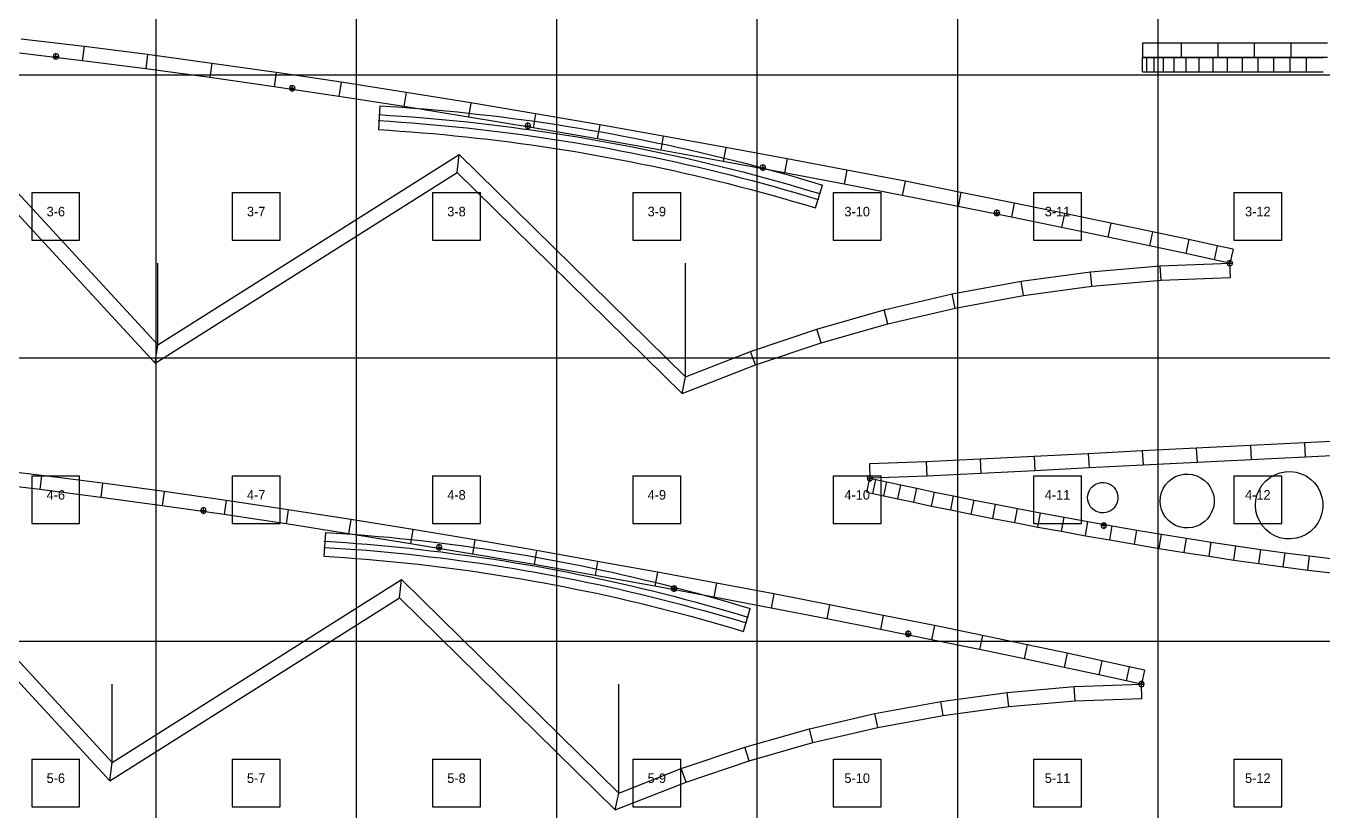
# Model space of a CAD drawing. Header units: metres. Extents: x -306 to 3276, y -2970 to 0.
# Drawn here: x 1124 to 2483, y -1366 to -543 of the extents above; entities that cross this region are included whole.
import ezdxf
from ezdxf.enums import TextEntityAlignment as Align

# ---------------------------------------------------------------- set-up
doc = ezdxf.new("R2010")
doc.units = ezdxf.units.M
for name, color, linetype in [('default', 7, 'Continuous'), ('mcircles', 7, 'Continuous'), ('TEXTLAYER', 7, 'Continuous')]:
    doc.layers.add(name, color=color, linetype=linetype)

msp = doc.modelspace()

# ---------------------------------------------------------------- linework, layer by layer
at = {"color": 9}
for p, q in [((1260, -297), (1260, -594)), ((1260, -297), (1260, -594)), ((1470, -297), (1470, -594)), ((1470, -297), (1470, -594)), ((1680, -297), (1680, -594)), ((1680, -297), (1680, -594)), ((1890, -297), (1890, -594)), ((1890, -297), (1890, -594)), ((2100, -297), (2100, -594)), ((2100, -297), (2100, -594)), ((2310, -297), (2310, -594)), ((2310, -297), (2310, -594)), ((1050, -594), (1260, -594)), ((1050, -594), (1260, -594)), ((1260, -594), (1470, -594)), ((1260, -594), (1260, -891)), ((1260, -594), (1470, -594)), ((1260, -594), (1260, -891)), ((1470, -594), (1680, -594)), ((1470, -594), (1470, -891)), ((1470, -594), (1680, -594)), ((1470, -594), (1470, -891)), ((1680, -594), (1890, -594)), ((1680, -594), (1680, -891)), ((1680, -594), (1890, -594)), ((1680, -594), (1680, -891)), ((1890, -594), (2100, -594)), ((1890, -594), (1890, -891)), ((1890, -594), (2100, -594)), ((1890, -594), (1890, -891)), ((2100, -594), (2310, -594)), ((2100, -594), (2100, -891)), ((2100, -594), (2310, -594)), ((2100, -594), (2100, -891)), ((2310, -594), (2520, -594)), ((2310, -594), (2310, -891)), ((2310, -594), (2520, -594)), ((2310, -594), (2310, -891)), ((1130, -717.5), (1180, -717.5)), ((1130, -717.5), (1130, -767.5)), ((1180, -767.5), (1180, -717.5)), ((1340, -717.5), (1390, -717.5)), ((1340, -717.5), (1340, -767.5)), ((1390, -767.5), (1390, -717.5)), ((1550, -717.5), (1600, -717.5)), ((1550, -717.5), (1550, -767.5)), ((1600, -767.5), (1600, -717.5)), ((1760, -717.5), (1810, -717.5)), ((1760, -717.5), (1760, -767.5)), ((1810, -767.5), (1810, -717.5)), ((1970, -717.5), (2020, -717.5)), ((1970, -717.5), (1970, -767.5)), ((2020, -767.5), (2020, -717.5)), ((2180, -717.5), (2230, -717.5)), ((2180, -717.5), (2180, -767.5)), ((2230, -767.5), (2230, -717.5)), ((2390, -717.5), (2440, -717.5)), ((2390, -717.5), (2390, -767.5)), ((2440, -767.5), (2440, -717.5)), ((1130, -767.5), (1180, -767.5)), ((1340, -767.5), (1390, -767.5)), ((1550, -767.5), (1600, -767.5)), ((1760, -767.5), (1810, -767.5)), ((1970, -767.5), (2020, -767.5)), ((2180, -767.5), (2230, -767.5)), ((2390, -767.5), (2440, -767.5)), ((1050, -891), (1260, -891)), ((1050, -891), (1260, -891)), ((1260, -891), (1470, -891)), ((1260, -891), (1260, -1188)), ((1260, -891), (1470, -891)), ((1260, -891), (1260, -1188)), ((1470, -891), (1680, -891)), ((1470, -891), (1470, -1188)), ((1470, -891), (1680, -891)), ((1470, -891), (1470, -1188)), ((1680, -891), (1890, -891)), ((1680, -891), (1680, -1188)), ((1680, -891), (1890, -891)), ((1680, -891), (1680, -1188)), ((1890, -891), (2100, -891)), ((1890, -891), (1890, -1188)), ((1890, -891), (2100, -891)), ((1890, -891), (1890, -1188)), ((2100, -891), (2310, -891)), ((2100, -891), (2100, -1188)), ((2100, -891), (2310, -891)), ((2100, -891), (2100, -1188)), ((2310, -891), (2520, -891)), ((2310, -891), (2310, -1188)), ((2310, -891), (2520, -891)), ((2310, -891), (2310, -1188)), ((1130, -1014.5), (1180, -1014.5)), ((1130, -1014.5), (1130, -1064.5)), ((1180, -1064.5), (1180, -1014.5)), ((1340, -1014.5), (1390, -1014.5)), ((1340, -1014.5), (1340, -1064.5)), ((1390, -1064.5), (1390, -1014.5)), ((1550, -1014.5), (1600, -1014.5)), ((1550, -1014.5), (1550, -1064.5)), ((1600, -1064.5), (1600, -1014.5)), ((1760, -1014.5), (1810, -1014.5)), ((1760, -1014.5), (1760, -1064.5)), ((1810, -1064.5), (1810, -1014.5)), ((1970, -1014.5), (2020, -1014.5)), ((1970, -1014.5), (1970, -1064.5)), ((2020, -1064.5), (2020, -1014.5)), ((2180, -1014.5), (2230, -1014.5)), ((2180, -1014.5), (2180, -1064.5)), ((2230, -1064.5), (2230, -1014.5)), ((2390, -1014.5), (2440, -1014.5)), ((2390, -1014.5), (2390, -1064.5)), ((2440, -1064.5), (2440, -1014.5)), ((1130, -1064.5), (1180, -1064.5)), ((1340, -1064.5), (1390, -1064.5)), ((1550, -1064.5), (1600, -1064.5)), ((1760, -1064.5), (1810, -1064.5)), ((1970, -1064.5), (2020, -1064.5)), ((2180, -1064.5), (2230, -1064.5)), ((2390, -1064.5), (2440, -1064.5)), ((1050, -1188), (1260, -1188)), ((1050, -1188), (1260, -1188)), ((1260, -1188), (1470, -1188)), ((1260, -1188), (1260, -1485)), ((1260, -1188), (1470, -1188)), ((1260, -1188), (1260, -1485)), ((1470, -1188), (1680, -1188)), ((1470, -1188), (1470, -1485)), ((1470, -1188), (1680, -1188)), ((1470, -1188), (1470, -1485)), ((1680, -1188), (1890, -1188)), ((1680, -1188), (1680, -1485)), ((1680, -1188), (1890, -1188)), ((1680, -1188), (1680, -1485)), ((1890, -1188), (2100, -1188)), ((1890, -1188), (1890, -1485)), ((1890, -1188), (2100, -1188)), ((1890, -1188), (1890, -1485)), ((2100, -1188), (2310, -1188)), ((2100, -1188), (2100, -1485)), ((2100, -1188), (2310, -1188)), ((2100, -1188), (2100, -1485)), ((2310, -1188), (2520, -1188)), ((2310, -1188), (2310, -1485)), ((2310, -1188), (2520, -1188)), ((2310, -1188), (2310, -1485)), ((1130, -1311.5), (1180, -1311.5)), ((1130, -1311.5), (1130, -1361.5)), ((1180, -1361.5), (1180, -1311.5)), ((1340, -1311.5), (1390, -1311.5)), ((1340, -1311.5), (1340, -1361.5)), ((1390, -1361.5), (1390, -1311.5)), ((1550, -1311.5), (1600, -1311.5)), ((1550, -1311.5), (1550, -1361.5)), ((1600, -1361.5), (1600, -1311.5)), ((1760, -1311.5), (1810, -1311.5)), ((1760, -1311.5), (1760, -1361.5)), ((1810, -1361.5), (1810, -1311.5)), ((1970, -1311.5), (2020, -1311.5)), ((1970, -1311.5), (1970, -1361.5)), ((2020, -1361.5), (2020, -1311.5)), ((2180, -1311.5), (2230, -1311.5)), ((2180, -1311.5), (2180, -1361.5)), ((2230, -1361.5), (2230, -1311.5)), ((2390, -1311.5), (2440, -1311.5)), ((2390, -1311.5), (2390, -1361.5)), ((2440, -1361.5), (2440, -1311.5)), ((1130, -1361.5), (1180, -1361.5)), ((1340, -1361.5), (1390, -1361.5)), ((1550, -1361.5), (1600, -1361.5)), ((1760, -1361.5), (1810, -1361.5)), ((1970, -1361.5), (2020, -1361.5)), ((2180, -1361.5), (2230, -1361.5)), ((2390, -1361.5), (2440, -1361.5))]:
    msp.add_line(p, q, dxfattribs=at)
at = {"layer": 'default', "color": 7, "linetype": 'Continuous'}
for p, q in [((1184.6, -564.5), (1118.8, -556.6)), ((1184.6, -564.5), (1182.8, -579.4)), ((1251.2, -573), (1184.6, -564.5)), ((2334.7, -561), (2294.2, -561)), ((2294.2, -561), (2294.2, -576)), ((2334.7, -561), (2334.7, -576)), ((2373, -561), (2334.7, -561)), ((2373, -561), (2373, -576)), ((2411.3, -561), (2373, -561)), ((2449.7, -561), (2411.3, -561)), ((2411.3, -561), (2411.3, -576)), ((2449.7, -561), (2449.7, -576)), ((2488, -561), (2449.7, -561)), ((1182.8, -579.4), (1117.1, -571.5)), ((1153, -572.7), (1152.1, -574.8)), ((1152.1, -574.8), (1153, -576.9)), ((1152.1, -574.8), (1158.1, -574.8)), ((1155.1, -571.8), (1153, -572.7)), ((1153, -576.9), (1155.1, -577.8)), ((1157.3, -572.7), (1155.1, -571.8)), ((1155.1, -577.8), (1155.1, -571.8)), ((1155.1, -577.8), (1157.3, -576.9)), ((1158.1, -574.8), (1157.3, -572.7)), ((1157.3, -576.9), (1158.1, -574.8)), ((1249.3, -587.9), (1182.8, -579.4)), ((1251.2, -573), (1249.3, -587.9)), ((1318.4, -582.1), (1251.2, -573)), ((1318.4, -582.1), (1316.4, -597)), ((1386.1, -591.8), (1318.4, -582.1)), ((2334.7, -576), (2294.2, -576)), ((2294.2, -591), (2294.2, -576)), ((2294.2, -576), (2298.5, -576)), ((2298.5, -591), (2298.5, -576)), ((2298.5, -576), (2306.2, -576)), ((2306.2, -591), (2306.2, -576)), ((2306.2, -576), (2316, -576)), ((2316, -576), (2327.4, -576)), ((2316, -591), (2316, -576)), ((2324.1, -576), (2324.1, -576)), ((2327.4, -591), (2327.4, -576)), ((2327.4, -576), (2340, -576)), ((2373, -576), (2334.7, -576)), ((2340, -591), (2340, -576)), ((2340, -576), (2353.6, -576)), ((2353.6, -591), (2353.6, -576)), ((2353.6, -576), (2368.1, -576)), ((2368.1, -591), (2368.1, -576)), ((2368.1, -576), (2383.3, -576)), ((2411.3, -576), (2373, -576)), ((2383.3, -591), (2383.3, -576)), ((2383.3, -576), (2399, -576)), ((2399, -591), (2399, -576)), ((2399, -576), (2415.3, -576)), ((2449.7, -576), (2411.3, -576)), ((2415.3, -576), (2431.9, -576)), ((2415.3, -591), (2415.3, -576)), ((2431.9, -591), (2431.9, -576)), ((2431.9, -576), (2448.9, -576)), ((2448.9, -591), (2448.9, -576)), ((2448.9, -576), (2466.1, -576)), ((2488, -576), (2449.7, -576)), ((2466.1, -591), (2466.1, -576)), ((2466.1, -576), (2483.6, -576)), ((1316.4, -597), (1249.3, -587.9)), ((1383.9, -606.7), (1316.4, -597)), ((1386.1, -591.8), (1383.9, -606.7)), ((1454.1, -602), (1386.1, -591.8)), ((2294.2, -591), (2298.5, -591)), ((2298.5, -591), (2306.2, -591)), ((2306.2, -591), (2316, -591)), ((2316, -591), (2327.4, -591)), ((2327.4, -591), (2340, -591)), ((2340, -591), (2353.6, -591)), ((2353.6, -591), (2368.1, -591)), ((2368.1, -591), (2383.3, -591)), ((2383.3, -591), (2399, -591)), ((2399, -591), (2415.3, -591)), ((2415.3, -591), (2431.9, -591)), ((2431.9, -591), (2448.9, -591)), ((2448.9, -591), (2466.1, -591)), ((2466.1, -591), (2483.6, -591)), ((1006.2, -600.2), (1261.9, -877.2)), ((1451.8, -616.9), (1383.9, -606.7)), ((1400.8, -606.2), (1399.9, -608.3)), ((1399.9, -608.3), (1400.8, -610.4)), ((1399.9, -608.3), (1405.9, -608.3)), ((1402.9, -605.3), (1400.8, -606.2)), ((1400.8, -610.4), (1402.9, -611.3)), ((1405, -606.2), (1402.9, -605.3)), ((1402.9, -611.3), (1402.9, -605.3)), ((1402.9, -611.3), (1405, -610.4)), ((1405.9, -608.3), (1405, -606.2)), ((1405, -610.4), (1405.9, -608.3)), ((1454.1, -602), (1451.8, -616.9)), ((1522.2, -612.6), (1454.1, -602)), ((1006.3, -622.4), (1259.3, -896.6)), ((1519.8, -627.4), (1451.8, -616.9)), ((1522.2, -612.6), (1519.8, -627.4)), ((1590.2, -623.6), (1522.2, -612.6)), ((1590.2, -623.6), (1587.7, -638.4)), ((1657.9, -634.9), (1590.2, -623.6)), ((1494.7, -626.6), (1493.1, -651.6)), ((1494.1, -635.9), (1505.6, -636.7)), ((1494.7, -626.6), (1506.3, -627.3)), ((1505.6, -636.7), (1517.2, -637.4)), ((1506.3, -627.3), (1517.9, -628.1)), ((1517.2, -637.4), (1528.7, -638.3)), ((1517.9, -628.1), (1529.5, -629)), ((1587.7, -638.4), (1519.8, -627.4)), ((1528.7, -638.3), (1540.3, -639.2)), ((1529.5, -629), (1541.1, -629.9)), ((1541.1, -629.9), (1552.7, -630.9)), ((1552.7, -630.9), (1564.3, -632)), ((1564.3, -632), (1575.9, -633.1)), ((1575.9, -633.1), (1587.5, -634.3)), ((1587.5, -634.3), (1599.1, -635.6)), ((1655.4, -649.7), (1587.7, -638.4)), ((1599.1, -635.6), (1610.7, -636.9)), ((1610.7, -636.9), (1622.3, -638.3)), ((1622.3, -638.3), (1633.9, -639.8)), ((1657.9, -634.9), (1655.4, -649.7)), ((1725.2, -646.5), (1657.9, -634.9)), ((1493.1, -651.6), (1504.6, -652.3)), ((1493.7, -642.2), (1505.2, -642.9)), ((1504.6, -652.3), (1516, -653.1)), ((1505.2, -642.9), (1516.7, -643.7)), ((1516.7, -643.7), (1528.2, -644.6)), ((1528.2, -644.6), (1539.7, -645.5)), ((1539.7, -645.5), (1551.3, -646.5)), ((1540.3, -639.2), (1551.8, -640.2)), ((1551.3, -646.5), (1562.8, -647.5)), ((1551.8, -640.2), (1563.4, -641.3)), ((1562.8, -647.5), (1574.3, -648.7)), ((1563.4, -641.3), (1574.9, -642.4)), ((1574.3, -648.7), (1585.8, -649.8)), ((1574.9, -642.4), (1586.5, -643.6)), ((1585.8, -649.8), (1597.3, -651.1)), ((1586.5, -643.6), (1598, -644.8)), ((1597.3, -651.1), (1608.8, -652.4)), ((1598, -644.8), (1609.6, -646.2)), ((1608.8, -652.4), (1620.3, -653.8)), ((1609.6, -646.2), (1621.1, -647.6)), ((1621.1, -647.6), (1632.6, -649)), ((1632.6, -649), (1644.2, -650.6)), ((1633.9, -639.8), (1645.5, -641.3)), ((1644.2, -650.6), (1655.7, -652.2)), ((1645.5, -641.3), (1657.1, -642.9)), ((1647.7, -645.5), (1646.8, -647.6)), ((1646.8, -647.6), (1647.7, -649.7)), ((1646.8, -647.6), (1652.8, -647.6)), ((1649.8, -644.6), (1647.7, -645.5)), ((1647.7, -649.7), (1649.8, -650.6)), ((1651.9, -645.5), (1649.8, -644.6)), ((1649.8, -650.6), (1649.8, -644.6)), ((1649.8, -650.6), (1651.9, -649.7)), ((1652.8, -647.6), (1651.9, -645.5)), ((1651.9, -649.7), (1652.8, -647.6)), ((1722.6, -661.3), (1655.4, -649.7)), ((1655.7, -652.2), (1667.3, -653.8)), ((1657.1, -642.9), (1668.7, -644.6)), ((1668.7, -644.6), (1680.3, -646.3)), ((1680.3, -646.3), (1691.9, -648.2)), ((1691.9, -648.2), (1703.5, -650.1)), ((1703.5, -650.1), (1715.1, -652)), ((1715.1, -652), (1726.7, -654)), ((1725.2, -646.5), (1722.6, -661.3)), ((1791.7, -658.3), (1725.2, -646.5)), ((1516, -653.1), (1527.5, -653.9)), ((1527.5, -653.9), (1538.9, -654.8)), ((1538.9, -654.8), (1550.4, -655.8)), ((1550.4, -655.8), (1561.9, -656.8)), ((1561.9, -656.8), (1573.3, -658)), ((1573.3, -658), (1584.8, -659.1)), ((1584.8, -659.1), (1596.2, -660.4)), ((1596.2, -660.4), (1607.7, -661.7)), ((1607.7, -661.7), (1619.1, -663.1)), ((1619.1, -663.1), (1630.6, -664.5)), ((1620.3, -653.8), (1631.8, -655.3)), ((1630.6, -664.5), (1642, -666.1)), ((1631.8, -655.3), (1643.3, -656.8)), ((1642, -666.1), (1653.5, -667.7)), ((1643.3, -656.8), (1654.8, -658.4)), ((1654.8, -658.4), (1666.3, -660.1)), ((1666.3, -660.1), (1677.8, -661.8)), ((1667.3, -653.8), (1678.8, -655.6)), ((1677.8, -661.8), (1689.4, -663.6)), ((1678.8, -655.6), (1690.4, -657.4)), ((1689.4, -663.6), (1700.9, -665.5)), ((1690.4, -657.4), (1701.9, -659.3)), ((1700.9, -665.5), (1712.4, -667.4)), ((1701.9, -659.3), (1713.5, -661.2)), ((1713.5, -661.2), (1725, -663.2)), ((1789.1, -673), (1722.6, -661.3)), ((1725, -663.2), (1736.5, -665.3)), ((1726.7, -654), (1738.3, -656.1)), ((1736.5, -665.3), (1748.1, -667.5)), ((1738.3, -656.1), (1749.9, -658.3)), ((1749.9, -658.3), (1761.5, -660.6)), ((1761.5, -660.6), (1773.1, -662.9)), ((1773.1, -662.9), (1784.7, -665.3)), ((1784.7, -665.3), (1796.3, -667.7)), ((1791.7, -658.3), (1789.1, -673)), ((1857.3, -670.2), (1791.7, -658.3)), ((1261.9, -877.2), (1577.7, -677.6)), ((1575.7, -696.6), (1577.7, -677.6)), ((1577.7, -677.6), (1815, -910.9)), ((1653.5, -667.7), (1664.9, -669.3)), ((1664.9, -669.3), (1676.4, -671)), ((1676.4, -671), (1687.9, -672.8)), ((1687.9, -672.8), (1699.3, -674.7)), ((1699.3, -674.7), (1710.8, -676.6)), ((1710.8, -676.6), (1722.2, -678.6)), ((1712.4, -667.4), (1723.9, -669.4)), ((1722.2, -678.6), (1733.7, -680.7)), ((1723.9, -669.4), (1735.4, -671.5)), ((1735.4, -671.5), (1746.9, -673.7)), ((1746.9, -673.7), (1758.4, -675.9)), ((1748.1, -667.5), (1759.6, -669.7)), ((1758.4, -675.9), (1769.9, -678.2)), ((1759.6, -669.7), (1771.2, -672)), ((1769.9, -678.2), (1781.4, -680.6)), ((1771.2, -672), (1782.7, -674.4)), ((1782.7, -674.4), (1794.3, -676.8)), ((1854.6, -684.9), (1789.1, -673)), ((1794.3, -676.8), (1805.8, -679.4)), ((1796.3, -667.7), (1807.9, -670.2)), ((1805.8, -679.4), (1817.4, -681.9)), ((1807.9, -670.2), (1819.5, -672.8)), ((1819.5, -672.8), (1831.1, -675.5)), ((1831.1, -675.5), (1842.7, -678.3)), ((1842.7, -678.3), (1854.3, -681.1)), ((1857.3, -670.2), (1854.6, -684.9)), ((1921.6, -682.1), (1857.3, -670.2)), ((1733.7, -680.7), (1745.1, -682.9)), ((1745.1, -682.9), (1756.6, -685.1)), ((1756.6, -685.1), (1768, -687.4)), ((1768, -687.4), (1779.5, -689.7)), ((1779.5, -689.7), (1790.9, -692.1)), ((1781.4, -680.6), (1792.9, -683)), ((1790.9, -692.1), (1802.4, -694.6)), ((1792.9, -683), (1804.4, -685.5)), ((1804.4, -685.5), (1815.9, -688.1)), ((1815.9, -688.1), (1827.5, -690.7)), ((1817.4, -681.9), (1828.9, -684.6)), ((1827.5, -690.7), (1839, -693.5)), ((1828.9, -684.6), (1840.5, -687.3)), ((1840.5, -687.3), (1852, -690.1)), ((1852, -690.1), (1863.5, -693)), ((1854.3, -681.1), (1865.9, -684)), ((1918.8, -696.9), (1854.6, -684.9)), ((1863.5, -693), (1875.1, -696)), ((1865.9, -684), (1877.5, -686.9)), ((1877.5, -686.9), (1889.1, -690)), ((1889.1, -690), (1900.7, -693.1)), ((1893.9, -689.3), (1893, -691.4)), ((1893, -691.4), (1893.9, -693.5)), ((1893, -691.4), (1899, -691.4)), ((1896, -688.4), (1893.9, -689.3)), ((1898.1, -689.3), (1896, -688.4)), ((1896, -694.4), (1896, -688.4)), ((1899, -691.4), (1898.1, -689.3)), ((1898.1, -693.5), (1899, -691.4)), ((1900.7, -693.1), (1912.3, -696.3)), ((1921.6, -682.1), (1918.8, -696.9)), ((1984.3, -694), (1921.6, -682.1)), ((1259.3, -896.6), (1575.7, -696.6)), ((1575.7, -696.6), (1811.4, -928.4)), ((1802.4, -694.6), (1813.8, -697.2)), ((1813.8, -697.2), (1825.3, -699.8)), ((1825.3, -699.8), (1836.8, -702.5)), ((1836.8, -702.5), (1848.2, -705.3)), ((1839, -693.5), (1850.5, -696.3)), ((1848.2, -705.3), (1859.7, -708.2)), ((1850.5, -696.3), (1862, -699.1)), ((1862, -699.1), (1873.5, -702.1)), ((1873.5, -702.1), (1885, -705.1)), ((1875.1, -696), (1886.6, -699)), ((1885, -705.1), (1896.5, -708.2)), ((1886.6, -699), (1898.2, -702.1)), ((1893.9, -693.5), (1896, -694.4)), ((1896, -694.4), (1898.1, -693.5)), ((1898.2, -702.1), (1909.7, -705.3)), ((1909.7, -705.3), (1921.3, -708.5)), ((1912.3, -696.3), (1923.9, -699.5)), ((1981.5, -708.7), (1918.8, -696.9)), ((1923.9, -699.5), (1935.5, -702.9)), ((1935.5, -702.9), (1947.1, -706.3)), ((1947.1, -706.3), (1958.6, -709.8)), ((1984.3, -694), (1981.5, -708.7)), ((2045.2, -705.8), (1984.3, -694)), ((2045.2, -705.8), (2042.3, -720.5)), ((2103.8, -717.4), (2045.2, -705.8)), ((1859.7, -708.2), (1871.1, -711.1)), ((1871.1, -711.1), (1882.6, -714.1)), ((1882.6, -714.1), (1894, -717.2)), ((1894, -717.2), (1905.5, -720.3)), ((1896.5, -708.2), (1908, -711.3)), ((1905.5, -720.3), (1916.9, -723.6)), ((1908, -711.3), (1919.5, -714.6)), ((1919.5, -714.6), (1931, -717.9)), ((1921.3, -708.5), (1932.8, -711.9)), ((1931, -717.9), (1942.5, -721.3)), ((1932.8, -711.9), (1944.4, -715.3)), ((1944.4, -715.3), (1955.9, -718.7)), ((1951.4, -733.7), (1958.6, -709.8)), ((2042.3, -720.5), (1981.5, -708.7)), ((2100.8, -732.1), (2042.3, -720.5)), ((2103.8, -717.4), (2100.8, -732.1)), ((2159.6, -728.6), (2103.8, -717.4)), ((1916.9, -723.6), (1928.4, -726.9)), ((1928.4, -726.9), (1939.8, -730.2)), ((1939.8, -730.2), (1951.4, -733.7)), ((1942.5, -721.3), (1954.1, -724.8)), ((2156.7, -743.3), (2100.8, -732.1)), ((2159.6, -728.6), (2156.7, -743.3)), ((2212.2, -739.4), (2159.6, -728.6)), ((2139.3, -736.9), (2138.4, -739)), ((2138.4, -739), (2139.3, -741.1)), ((2138.4, -739), (2144.4, -739)), ((2141.4, -736), (2139.3, -736.9)), ((2139.3, -741.1), (2141.4, -742)), ((2141.4, -742), (2141.4, -736)), ((2143.5, -736.9), (2141.4, -736)), ((2141.4, -742), (2143.5, -741.1)), ((2144.4, -739), (2143.5, -736.9)), ((2143.5, -741.1), (2144.4, -739)), ((2209.2, -754.1), (2156.7, -743.3)), ((2212.2, -739.4), (2209.2, -754.1)), ((2260.9, -749.5), (2212.2, -739.4)), ((2257.8, -764.2), (2209.2, -754.1)), ((2260.9, -749.5), (2257.8, -764.2)), ((2304.7, -758.8), (2260.9, -749.5)), ((2304.7, -758.8), (2301.6, -773.4)), ((2342.6, -766.9), (2304.7, -758.8)), ((2301.6, -773.4), (2257.8, -764.2)), ((2339.4, -781.6), (2301.6, -773.4)), ((2342.6, -766.9), (2339.4, -781.6)), ((2372.4, -773.4), (2342.6, -766.9)), ((2372.4, -773.4), (2369.2, -788.1)), ((2389, -777), (2372.4, -773.4)), ((2369.2, -788.1), (2339.4, -781.6)), ((2385.8, -791.7), (2369.2, -788.1)), ((2389, -777), (2385.8, -791.7)), ((1261.9, -877.2), (1261.9, -791.7)), ((1815.1, -910.8), (1815.1, -791.7)), ((2166.8, -810.6), (2239.5, -800.8)), ((2239.5, -800.8), (2312.5, -794.5)), ((2241.1, -815.7), (2239.5, -800.8)), ((2312.5, -794.5), (2385.8, -791.7)), ((2313.5, -809.5), (2312.5, -794.5)), ((2383.7, -789.6), (2382.8, -791.7)), ((2382.8, -791.7), (2383.7, -793.8)), ((2382.8, -791.7), (2388.8, -791.7)), ((2385.8, -788.7), (2383.7, -789.6)), ((2383.7, -793.8), (2385.8, -794.7)), ((2387.9, -789.6), (2385.8, -788.7)), ((2385.8, -794.7), (2385.8, -788.7)), ((2386.4, -806.7), (2385.8, -791.7)), ((2385.8, -794.7), (2387.9, -793.8)), ((2388.8, -791.7), (2387.9, -789.6)), ((2387.9, -793.8), (2388.8, -791.7)), ((2094.7, -823.9), (2166.8, -810.6)), ((2169.2, -825.4), (2166.8, -810.6)), ((2169.2, -825.4), (2241.1, -815.7)), ((2241.1, -815.7), (2313.5, -809.5)), ((2313.5, -809.5), (2386.4, -806.7)), ((2023.3, -840.6), (2094.7, -823.9)), ((2097.7, -838.6), (2094.7, -823.9)), ((2097.7, -838.6), (2169.2, -825.4)), ((1952.8, -860.7), (2023.3, -840.6)), ((2027, -855.1), (2023.3, -840.6)), ((2027, -855.1), (2097.7, -838.6)), ((1957.2, -875), (2027, -855.1)), ((1883.3, -884.1), (1952.8, -860.7)), ((1957.2, -875), (1952.8, -860.7)), ((1259.3, -896.6), (1261.9, -877.2)), ((1888.4, -898.2), (1957.2, -875)), ((1815, -910.9), (1883.3, -884.1)), ((1888.4, -898.2), (1883.3, -884.1)), ((1811.4, -928.4), (1888.4, -898.2)), ((1811.4, -928.4), (1815, -910.9)), ((2520.4, -977), (2463.8, -979.9)), ((2237.3, -991.4), (2180.7, -994.2)), ((2293.9, -988.5), (2237.3, -991.4)), ((2237.3, -991.4), (2238.1, -1006.3)), ((2350.5, -985.6), (2293.9, -988.5)), ((2293.9, -988.5), (2294.7, -1003.5)), ((2407.2, -982.8), (2350.5, -985.6)), ((2350.5, -985.6), (2351.3, -1000.6)), ((2463.8, -979.9), (2407.2, -982.8)), ((2407.2, -982.8), (2407.9, -997.8)), ((2463.8, -979.9), (2464.6, -994.9)), ((2521.2, -992), (2464.6, -994.9)), ((2067.5, -999.9), (2007.8, -1002.1)), ((2007.8, -1002.1), (2008.4, -1017.1)), ((2124, -997.1), (2067.5, -999.9)), ((2067.5, -999.9), (2068.2, -1014.9)), ((2180.7, -994.2), (2124, -997.1)), ((2124, -997.1), (2124.8, -1012.1)), ((2180.7, -994.2), (2181.4, -1009.2)), ((2294.7, -1003.5), (2238.1, -1006.3)), ((2351.3, -1000.6), (2294.7, -1003.5)), ((2407.9, -997.8), (2351.3, -1000.6)), ((2464.6, -994.9), (2407.9, -997.8)), ((1140.1, -1014.1), (1077, -1006.5)), ((1140.1, -1014.1), (1138.3, -1029)), ((1204, -1022.3), (1140.1, -1014.1)), ((2005.2, -1031.7), (2008.4, -1017.1)), ((2006.3, -1015), (2005.4, -1017.1)), ((2005.4, -1017.1), (2006.3, -1019.2)), ((2011.4, -1017.1), (2005.4, -1017.1)), ((2008.4, -1014.1), (2006.3, -1015)), ((2006.3, -1019.2), (2008.4, -1020.1)), ((2010.5, -1015), (2008.4, -1014.1)), ((2008.4, -1014.1), (2008.4, -1020.1)), ((2068.2, -1014.9), (2008.4, -1017.1)), ((2008.4, -1017.1), (2014.7, -1018.5)), ((2008.4, -1020.1), (2010.5, -1019.2)), ((2011.4, -1017.1), (2010.5, -1015)), ((2010.5, -1019.2), (2011.4, -1017.1)), ((2011.5, -1033.1), (2014.7, -1018.5)), ((2014.7, -1018.5), (2026.2, -1021)), ((2124.8, -1012.1), (2068.2, -1014.9)), ((2181.4, -1009.2), (2124.8, -1012.1)), ((2238.1, -1006.3), (2181.4, -1009.2)), ((2321.3, -1020.5), (2324.8, -1017.7)), ((2324.8, -1017.7), (2328.8, -1015.4)), ((2328.8, -1015.4), (2333, -1013.8)), ((2333, -1013.8), (2337.5, -1012.9)), ((2337.5, -1012.9), (2342, -1012.7)), ((2342, -1012.7), (2346.6, -1013.2)), ((2346.6, -1013.2), (2350.9, -1014.5)), ((2350.9, -1014.5), (2355, -1016.5)), ((2355, -1016.5), (2358.8, -1019)), ((2358.8, -1019), (2362.1, -1022.2)), ((2423.4, -1019.9), (2427.8, -1016.3)), ((2427.8, -1016.3), (2432.7, -1013.4)), ((2432.7, -1013.4), (2438.1, -1011.4)), ((2438.1, -1011.4), (2443.6, -1010.3)), ((2443.6, -1010.3), (2449.3, -1010)), ((2449.3, -1010), (2455, -1010.7)), ((2455, -1010.7), (2460.4, -1012.3)), ((2460.4, -1012.3), (2465.6, -1014.7)), ((2465.6, -1014.7), (2470.3, -1018)), ((2470.3, -1018), (2474.4, -1021.9)), ((1138.3, -1029), (1075.2, -1021.4)), ((1202.1, -1037.2), (1138.3, -1029)), ((1204, -1022.3), (1202.1, -1037.2)), ((1268.5, -1031.1), (1204, -1022.3)), ((1268.5, -1031.1), (1266.5, -1045.9)), ((1333.5, -1040.4), (1268.5, -1031.1)), ((2005.2, -1031.7), (2011.5, -1033.1)), ((2011.5, -1033.1), (2023, -1035.6)), ((2023, -1035.6), (2026.2, -1021)), ((2026.2, -1021), (2040.6, -1024.1)), ((2037.5, -1038.7), (2040.6, -1024.1)), ((2040.6, -1024.1), (2057.4, -1027.6)), ((2054.3, -1042.3), (2057.4, -1027.6)), ((2057.4, -1027.6), (2076, -1031.5)), ((2073, -1046.2), (2076, -1031.5)), ((2076, -1031.5), (2096.1, -1035.6)), ((2236.7, -1034.9), (2237.4, -1032.4)), ((2237.4, -1032.4), (2238.4, -1030)), ((2238.4, -1030), (2239.7, -1027.9)), ((2239.7, -1027.9), (2241.4, -1025.9)), ((2241.4, -1025.9), (2243.4, -1024.3)), ((2243.4, -1024.3), (2245.6, -1023)), ((2245.6, -1023), (2248, -1022.1)), ((2248, -1022.1), (2250.5, -1021.6)), ((2250.5, -1021.6), (2253.1, -1021.5)), ((2253.1, -1021.5), (2255.6, -1021.8)), ((2255.6, -1021.8), (2258.1, -1022.5)), ((2258.1, -1022.5), (2260.4, -1023.6)), ((2260.4, -1023.6), (2262.5, -1025.1)), ((2262.5, -1025.1), (2264.4, -1026.9)), ((2264.4, -1026.9), (2265.9, -1028.9)), ((2265.9, -1028.9), (2267.1, -1031.2)), ((2267.1, -1031.2), (2267.9, -1033.6)), ((2313, -1036.4), (2314.1, -1032)), ((2314.1, -1032), (2315.8, -1027.8)), ((2315.8, -1027.8), (2318.3, -1024)), ((2318.3, -1024), (2321.3, -1020.5)), ((2362.1, -1022.2), (2364.8, -1025.8)), ((2364.8, -1025.8), (2366.9, -1029.9)), ((2366.9, -1029.9), (2368.4, -1034.2)), ((2414.3, -1034.2), (2416.6, -1028.9)), ((2416.6, -1028.9), (2419.6, -1024.1)), ((2419.6, -1024.1), (2423.4, -1019.9)), ((2474.4, -1021.9), (2477.8, -1026.5)), ((2477.8, -1026.5), (2480.4, -1031.5)), ((2480.4, -1031.5), (2482.2, -1036.9)), ((1266.5, -1045.9), (1202.1, -1037.2)), ((1331.3, -1055.2), (1266.5, -1045.9)), ((1333.5, -1040.4), (1331.3, -1055.2)), ((1398.7, -1050.2), (1333.5, -1040.4)), ((2023, -1035.6), (2037.5, -1038.7)), ((2037.5, -1038.7), (2054.3, -1042.3)), ((2054.3, -1042.3), (2073, -1046.2)), ((2073, -1046.2), (2093.2, -1050.3)), ((2093.2, -1050.3), (2096.1, -1035.6)), ((2096.1, -1035.6), (2117.5, -1039.9)), ((2114.6, -1054.6), (2117.5, -1039.9)), ((2117.5, -1039.9), (2139.9, -1044.4)), ((2137.1, -1059.1), (2139.9, -1044.4)), ((2139.9, -1044.4), (2163.2, -1048.9)), ((2236.5, -1037.4), (2236.7, -1034.9)), ((2236.7, -1040), (2236.5, -1037.4)), ((2237.4, -1042.5), (2236.7, -1040)), ((2238.4, -1044.8), (2237.4, -1042.5)), ((2239.7, -1047), (2238.4, -1044.8)), ((2265.9, -1045.9), (2264.4, -1048)), ((2267.1, -1043.7), (2265.9, -1045.9)), ((2267.9, -1041.2), (2267.1, -1043.7)), ((2267.9, -1033.6), (2268.3, -1036.1)), ((2268.3, -1038.7), (2267.9, -1041.2)), ((2268.3, -1036.1), (2268.3, -1038.7)), ((2312.6, -1041), (2313, -1036.4)), ((2313, -1045.5), (2312.6, -1041)), ((2314.1, -1049.9), (2313, -1045.5)), ((2368.4, -1034.2), (2369.1, -1038.7)), ((2369.1, -1043.2), (2368.4, -1047.7)), ((2369.1, -1038.7), (2369.1, -1043.2)), ((2412.5, -1045.4), (2413, -1039.7)), ((2413, -1051.1), (2412.5, -1045.4)), ((2413, -1039.7), (2414.3, -1034.2)), ((2482.2, -1036.9), (2483.2, -1042.5)), ((2483.2, -1042.5), (2483.2, -1048.2)), ((968.8, -1049), (1214.2, -1314.9)), ((1307.6, -1048.8), (1306.7, -1050.9)), ((1306.7, -1050.9), (1307.6, -1053)), ((1306.7, -1050.9), (1312.7, -1050.9)), ((1309.7, -1047.9), (1307.6, -1048.8)), ((1307.6, -1053), (1309.7, -1053.9)), ((1311.8, -1048.8), (1309.7, -1047.9)), ((1309.7, -1053.9), (1309.7, -1047.9)), ((1309.7, -1053.9), (1311.8, -1053)), ((1312.7, -1050.9), (1311.8, -1048.8)), ((1311.8, -1053), (1312.7, -1050.9)), ((1396.5, -1065), (1331.3, -1055.2)), ((1398.7, -1050.2), (1396.5, -1065)), ((1464.1, -1060.3), (1398.7, -1050.2)), ((1464.1, -1060.3), (1461.7, -1075.2)), ((1529.4, -1070.9), (1464.1, -1060.3)), ((2093.2, -1050.3), (2114.6, -1054.6)), ((2114.6, -1054.6), (2137.1, -1059.1)), ((2137.1, -1059.1), (2160.4, -1063.6)), ((2160.4, -1063.6), (2163.2, -1048.9)), ((2163.2, -1048.9), (2187.2, -1053.4)), ((2184.5, -1068.2), (2187.2, -1053.4)), ((2187.2, -1053.4), (2211.9, -1058)), ((2209.1, -1072.7), (2211.9, -1058)), ((2211.9, -1058), (2236.9, -1062.5)), ((2241.4, -1048.9), (2239.7, -1047)), ((2243.4, -1050.5), (2241.4, -1048.9)), ((2245.6, -1051.8), (2243.4, -1050.5)), ((2248, -1052.7), (2245.6, -1051.8)), ((2250.5, -1053.2), (2248, -1052.7)), ((2253.1, -1053.3), (2250.5, -1053.2)), ((2255.6, -1053), (2253.1, -1053.3)), ((2258.1, -1052.3), (2255.6, -1053)), ((2260.4, -1051.2), (2258.1, -1052.3)), ((2262.5, -1049.8), (2260.4, -1051.2)), ((2264.4, -1048), (2262.5, -1049.8)), ((2315.8, -1054.1), (2314.1, -1049.9)), ((2318.3, -1058), (2315.8, -1054.1)), ((2321.3, -1061.4), (2318.3, -1058)), ((2362.1, -1059.7), (2358.8, -1062.9)), ((2364.8, -1056.1), (2362.1, -1059.7)), ((2366.9, -1052.1), (2364.8, -1056.1)), ((2368.4, -1047.7), (2366.9, -1052.1)), ((2414.3, -1056.6), (2413, -1051.1)), ((2416.6, -1061.8), (2414.3, -1056.6)), ((2480.4, -1059.2), (2477.8, -1064.3)), ((2482.2, -1053.8), (2480.4, -1059.2)), ((2483.2, -1048.2), (2482.2, -1053.8)), ((968.9, -1071.2), (1211.6, -1334.2)), ((1461.7, -1075.2), (1396.5, -1065)), ((1437.7, -1073.9), (1436.1, -1098.8)), ((1437.7, -1073.9), (1448.8, -1074.5)), ((1529.4, -1070.9), (1526.9, -1085.7)), ((1594.4, -1081.8), (1529.4, -1070.9)), ((2160.4, -1063.6), (2184.5, -1068.2)), ((2184.5, -1068.2), (2209.1, -1072.7)), ((2209.1, -1072.7), (2234.3, -1077.3)), ((2234.3, -1077.3), (2236.9, -1062.5)), ((2236.9, -1062.5), (2262.4, -1067)), ((2251.3, -1064.5), (2250.4, -1066.7)), ((2250.4, -1066.7), (2251.3, -1068.8)), ((2256.4, -1066.7), (2250.4, -1066.7)), ((2253.4, -1063.7), (2251.3, -1064.5)), ((2251.3, -1068.8), (2253.4, -1069.7)), ((2255.5, -1064.5), (2253.4, -1063.7)), ((2253.4, -1063.7), (2253.4, -1069.7)), ((2253.4, -1069.7), (2255.5, -1068.8)), ((2256.4, -1066.7), (2255.5, -1064.5)), ((2255.5, -1068.8), (2256.4, -1066.7)), ((2259.8, -1081.8), (2262.4, -1067)), ((2262.4, -1067), (2288.1, -1071.5)), ((2285.6, -1086.2), (2288.1, -1071.5)), ((2288.1, -1071.5), (2314.1, -1075.8)), ((2324.8, -1064.2), (2321.3, -1061.4)), ((2328.8, -1066.5), (2324.8, -1064.2)), ((2333, -1068.1), (2328.8, -1066.5)), ((2337.5, -1069.1), (2333, -1068.1)), ((2342, -1069.2), (2337.5, -1069.1)), ((2346.6, -1068.7), (2342, -1069.2)), ((2350.9, -1067.4), (2346.6, -1068.7)), ((2355, -1065.5), (2350.9, -1067.4)), ((2358.8, -1062.9), (2355, -1065.5)), ((2419.6, -1066.6), (2416.6, -1061.8)), ((2423.4, -1070.9), (2419.6, -1066.6)), ((2427.8, -1074.5), (2423.4, -1070.9)), ((2470.3, -1072.8), (2465.6, -1076)), ((2474.4, -1068.8), (2470.3, -1072.8)), ((2477.8, -1064.3), (2474.4, -1068.8)), ((1437.1, -1083.2), (1448.2, -1083.9)), ((1448.2, -1083.9), (1459.2, -1084.6)), ((1448.8, -1074.5), (1459.9, -1075.3)), ((1459.2, -1084.6), (1470.3, -1085.4)), ((1459.9, -1075.3), (1471.1, -1076.1)), ((1526.9, -1085.7), (1461.7, -1075.2)), ((1470.3, -1085.4), (1481.4, -1086.3)), ((1471.1, -1076.1), (1482.2, -1077)), ((1481.4, -1086.3), (1492.5, -1087.3)), ((1482.2, -1077), (1493.3, -1078)), ((1492.5, -1087.3), (1503.6, -1088.3)), ((1493.3, -1078), (1504.5, -1079)), ((1504.5, -1079), (1515.6, -1080.1)), ((1515.6, -1080.1), (1526.7, -1081.2)), ((1526.7, -1081.2), (1537.9, -1082.4)), ((1591.9, -1096.5), (1526.9, -1085.7)), ((1537.9, -1082.4), (1549, -1083.7)), ((1549, -1083.7), (1560.1, -1085.1)), ((1554.6, -1087.3), (1553.8, -1089.5)), ((1556.8, -1086.5), (1554.6, -1087.3)), ((1558.9, -1087.3), (1556.8, -1086.5)), ((1556.8, -1092.5), (1556.8, -1086.5)), ((1559.8, -1089.5), (1558.9, -1087.3)), ((1560.1, -1085.1), (1571.3, -1086.5)), ((1571.3, -1086.5), (1582.4, -1088)), ((1594.4, -1081.8), (1591.9, -1096.5)), ((1658.9, -1092.9), (1594.4, -1081.8)), ((2234.3, -1077.3), (2259.8, -1081.8)), ((2259.8, -1081.8), (2285.6, -1086.2)), ((2285.6, -1086.2), (2311.6, -1090.6)), ((2311.6, -1090.6), (2314.1, -1075.8)), ((2314.1, -1075.8), (2340.1, -1080)), ((2337.7, -1094.8), (2340.1, -1080)), ((2340.1, -1080), (2366.1, -1084)), ((2363.9, -1098.9), (2366.1, -1084)), ((2366.1, -1084), (2392.1, -1088)), ((2432.7, -1077.3), (2427.8, -1074.5)), ((2438.1, -1079.4), (2432.7, -1077.3)), ((2443.6, -1080.5), (2438.1, -1079.4)), ((2449.3, -1080.7), (2443.6, -1080.5)), ((2455, -1080), (2449.3, -1080.7)), ((2460.4, -1078.5), (2455, -1080)), ((2465.6, -1076), (2460.4, -1078.5)), ((1436.1, -1098.8), (1447.1, -1099.5)), ((1436.7, -1089.5), (1447.7, -1090.2)), ((1447.1, -1099.5), (1458.1, -1100.2)), ((1447.7, -1090.2), (1458.8, -1090.9)), ((1458.1, -1100.2), (1469.1, -1101.1)), ((1458.8, -1090.9), (1469.8, -1091.7)), ((1469.1, -1101.1), (1480.1, -1101.9)), ((1469.8, -1091.7), (1480.9, -1092.6)), ((1480.9, -1092.6), (1491.9, -1093.6)), ((1491.9, -1093.6), (1502.9, -1094.6)), ((1502.9, -1094.6), (1514, -1095.6)), ((1503.6, -1088.3), (1514.6, -1089.4)), ((1514, -1095.6), (1525, -1096.8)), ((1514.6, -1089.4), (1525.7, -1090.5)), ((1525, -1096.8), (1536.1, -1098)), ((1525.7, -1090.5), (1536.8, -1091.7)), ((1536.1, -1098), (1547.1, -1099.3)), ((1536.8, -1091.7), (1547.9, -1093)), ((1547.1, -1099.3), (1558.2, -1100.6)), ((1547.9, -1093), (1559, -1094.3)), ((1553.8, -1089.5), (1554.6, -1091.6)), ((1553.8, -1089.5), (1559.8, -1089.5)), ((1554.6, -1091.6), (1556.8, -1092.5)), ((1556.8, -1092.5), (1558.9, -1091.6)), ((1558.2, -1100.6), (1569.2, -1102)), ((1558.9, -1091.6), (1559.8, -1089.5)), ((1559, -1094.3), (1570, -1095.8)), ((1570, -1095.8), (1581.1, -1097.2)), ((1581.1, -1097.2), (1592.2, -1098.8)), ((1582.4, -1088), (1593.5, -1089.5)), ((1656.4, -1107.6), (1591.9, -1096.5)), ((1592.2, -1098.8), (1603.3, -1100.4)), ((1593.5, -1089.5), (1604.7, -1091.1)), ((1603.3, -1100.4), (1614.4, -1102)), ((1604.7, -1091.1), (1615.8, -1092.8)), ((1615.8, -1092.8), (1627, -1094.5)), ((1627, -1094.5), (1638.1, -1096.4)), ((1638.1, -1096.4), (1649.2, -1098.2)), ((1649.2, -1098.2), (1660.4, -1100.2)), ((1658.9, -1092.9), (1656.4, -1107.6)), ((1722.8, -1104.2), (1658.9, -1092.9)), ((1660.4, -1100.2), (1671.5, -1102.2)), ((2311.6, -1090.6), (2337.7, -1094.8)), ((2337.7, -1094.8), (2363.9, -1098.9)), ((2363.9, -1098.9), (2389.9, -1102.8)), ((2389.9, -1102.8), (2392.1, -1088)), ((2392.1, -1088), (2418, -1091.7)), ((2415.9, -1106.5), (2418, -1091.7)), ((2418, -1091.7), (2443.7, -1095.1)), ((2441.7, -1110), (2443.7, -1095.1)), ((2443.7, -1095.1), (2469.2, -1098.4)), ((2467.3, -1113.3), (2469.2, -1098.4)), ((2469.2, -1098.4), (2494.3, -1101.4)), ((1480.1, -1101.9), (1491.1, -1102.9)), ((1491.1, -1102.9), (1502, -1103.9)), ((1502, -1103.9), (1513, -1104.9)), ((1513, -1104.9), (1524, -1106.1)), ((1524, -1106.1), (1535, -1107.3)), ((1535, -1107.3), (1546, -1108.5)), ((1546, -1108.5), (1557, -1109.9)), ((1557, -1109.9), (1568, -1111.3)), ((1568, -1111.3), (1579, -1112.7)), ((1569.2, -1102), (1580.3, -1103.5)), ((1579, -1112.7), (1590, -1114.3)), ((1580.3, -1103.5), (1591.3, -1105)), ((1590, -1114.3), (1601, -1115.8)), ((1591.3, -1105), (1602.3, -1106.6)), ((1602.3, -1106.6), (1613.4, -1108.3)), ((1613.4, -1108.3), (1624.4, -1110)), ((1614.4, -1102), (1625.5, -1103.8)), ((1624.4, -1110), (1635.5, -1111.8)), ((1625.5, -1103.8), (1636.5, -1105.6)), ((1635.5, -1111.8), (1646.5, -1113.7)), ((1636.5, -1105.6), (1647.6, -1107.5)), ((1646.5, -1113.7), (1657.6, -1115.6)), ((1647.6, -1107.5), (1658.7, -1109.4)), ((1720.2, -1118.9), (1656.4, -1107.6)), ((1658.7, -1109.4), (1669.8, -1111.4)), ((1669.8, -1111.4), (1680.9, -1113.5)), ((1671.5, -1102.2), (1682.6, -1104.3)), ((1680.9, -1113.5), (1691.9, -1115.6)), ((1682.6, -1104.3), (1693.8, -1106.4)), ((1693.8, -1106.4), (1704.9, -1108.7)), ((1704.9, -1108.7), (1716, -1111)), ((1716, -1111), (1727.2, -1113.3)), ((1722.8, -1104.2), (1720.2, -1118.9)), ((1785.7, -1115.6), (1722.8, -1104.2)), ((1727.2, -1113.3), (1738.3, -1115.7)), ((2389.9, -1102.8), (2415.9, -1106.5)), ((2415.9, -1106.5), (2441.7, -1110)), ((2441.7, -1110), (2467.3, -1113.3)), ((2467.3, -1113.3), (2492.6, -1116.3)), ((1214.2, -1314.9), (1517.3, -1123.3)), ((1515.3, -1142.3), (1517.3, -1123.3)), ((1517.3, -1123.3), (1745, -1347.2)), ((1601, -1115.8), (1611.9, -1117.5)), ((1611.9, -1117.5), (1622.9, -1119.2)), ((1622.9, -1119.2), (1633.9, -1121)), ((1633.9, -1121), (1644.9, -1122.9)), ((1644.9, -1122.9), (1655.9, -1124.8)), ((1655.9, -1124.8), (1666.9, -1126.8)), ((1657.6, -1115.6), (1668.6, -1117.6)), ((1666.9, -1126.8), (1677.9, -1128.8)), ((1668.6, -1117.6), (1679.7, -1119.7)), ((1679.7, -1119.7), (1690.7, -1121.8)), ((1690.7, -1121.8), (1701.8, -1124)), ((1691.9, -1115.6), (1703, -1117.8)), ((1701.8, -1124), (1712.8, -1126.3)), ((1703, -1117.8), (1714.1, -1120.1)), ((1712.8, -1126.3), (1723.8, -1128.6)), ((1714.1, -1120.1), (1725.2, -1122.4)), ((1783, -1130.3), (1720.2, -1118.9)), ((1725.2, -1122.4), (1736.3, -1124.9)), ((1736.3, -1124.9), (1747.3, -1127.3)), ((1738.3, -1115.7), (1749.4, -1118.2)), ((1747.3, -1127.3), (1758.4, -1129.9)), ((1749.4, -1118.2), (1760.6, -1120.8)), ((1760.6, -1120.8), (1771.7, -1123.4)), ((1771.7, -1123.4), (1782.8, -1126.1)), ((1782.8, -1126.1), (1794, -1128.9)), ((1785.7, -1115.6), (1783, -1130.3)), ((1847.5, -1127), (1785.7, -1115.6)), ((1847.5, -1127), (1844.7, -1141.8)), ((1907.7, -1138.4), (1847.5, -1127)), ((1677.9, -1128.8), (1688.9, -1131)), ((1688.9, -1131), (1699.9, -1133.2)), ((1699.9, -1133.2), (1710.9, -1135.4)), ((1710.9, -1135.4), (1721.8, -1137.7)), ((1721.8, -1137.7), (1732.8, -1140.1)), ((1723.8, -1128.6), (1734.9, -1131)), ((1732.8, -1140.1), (1743.8, -1142.6)), ((1734.9, -1131), (1745.9, -1133.5)), ((1745.9, -1133.5), (1757, -1136)), ((1757, -1136), (1768, -1138.6)), ((1758.4, -1129.9), (1769.5, -1132.5)), ((1768, -1138.6), (1779.1, -1141.3)), ((1769.5, -1132.5), (1780.6, -1135.2)), ((1779.1, -1141.3), (1790.1, -1144.1)), ((1780.6, -1135.2), (1791.7, -1138)), ((1844.7, -1141.8), (1783, -1130.3)), ((1791.7, -1138), (1802.7, -1140.8)), ((1794, -1128.9), (1805.1, -1131.8)), ((1800.9, -1130.7), (1800, -1132.8)), ((1800, -1132.8), (1800.9, -1134.9)), ((1800, -1132.8), (1806, -1132.8)), ((1803, -1129.8), (1800.9, -1130.7)), ((1800.9, -1134.9), (1803, -1135.8)), ((1802.7, -1140.8), (1813.8, -1143.7)), ((1805.1, -1130.7), (1803, -1129.8)), ((1803, -1135.8), (1803, -1129.8)), ((1803, -1135.8), (1805.1, -1134.9)), ((1806, -1132.8), (1805.1, -1130.7)), ((1805.1, -1131.8), (1816.3, -1134.7)), ((1805.1, -1134.9), (1806, -1132.8)), ((1816.3, -1134.7), (1827.4, -1137.7)), ((1827.4, -1137.7), (1838.5, -1140.7)), ((1838.5, -1140.7), (1849.7, -1143.9)), ((1904.9, -1153.2), (1844.7, -1141.8)), ((1907.7, -1138.4), (1904.9, -1153.2)), ((1966.1, -1149.7), (1907.7, -1138.4)), ((1211.6, -1334.2), (1515.3, -1142.3)), ((1515.3, -1142.3), (1741.5, -1364.7)), ((1743.8, -1142.6), (1754.8, -1145.1)), ((1754.8, -1145.1), (1765.8, -1147.7)), ((1765.8, -1147.7), (1776.8, -1150.4)), ((1776.8, -1150.4), (1787.8, -1153.1)), ((1787.8, -1153.1), (1798.8, -1155.9)), ((1790.1, -1144.1), (1801.2, -1146.9)), ((1801.2, -1146.9), (1812.2, -1149.8)), ((1812.2, -1149.8), (1823.2, -1152.8)), ((1813.8, -1143.7), (1824.9, -1146.7)), ((1823.2, -1152.8), (1834.3, -1155.8)), ((1824.9, -1146.7), (1836, -1149.7)), ((1836, -1149.7), (1847.1, -1152.9)), ((1847.1, -1152.9), (1858.2, -1156)), ((1849.7, -1143.9), (1860.8, -1147.1)), ((1860.8, -1147.1), (1871.9, -1150.4)), ((1871.9, -1150.4), (1883, -1153.7)), ((1875.8, -1177.6), (1883, -1153.7)), ((1963.2, -1164.5), (1904.9, -1153.2)), ((1966.1, -1149.7), (1963.2, -1164.5)), ((2022.3, -1160.9), (1966.1, -1149.7)), ((1798.8, -1155.9), (1809.8, -1158.8)), ((1809.8, -1158.8), (1820.8, -1161.8)), ((1820.8, -1161.8), (1831.8, -1164.8)), ((1831.8, -1164.8), (1842.7, -1167.9)), ((1834.3, -1155.8), (1845.3, -1158.9)), ((1842.7, -1167.9), (1853.7, -1171.1)), ((1845.3, -1158.9), (1856.4, -1162.1)), ((1856.4, -1162.1), (1867.4, -1165.3)), ((1858.2, -1156), (1869.2, -1159.3)), ((1867.4, -1165.3), (1878.5, -1168.7)), ((1869.2, -1159.3), (1880.3, -1162.6)), ((2019.4, -1175.6), (1963.2, -1164.5)), ((2022.3, -1160.9), (2019.4, -1175.6)), ((2075.9, -1171.6), (2022.3, -1160.9)), ((1853.7, -1171.1), (1864.7, -1174.3)), ((1864.7, -1174.3), (1875.8, -1177.6)), ((2073, -1186.3), (2019.4, -1175.6)), ((2046.3, -1178.1), (2045.5, -1180.2)), ((2045.5, -1180.2), (2046.3, -1182.3)), ((2045.5, -1180.2), (2051.5, -1180.2)), ((2048.5, -1177.2), (2046.3, -1178.1)), ((2046.3, -1182.3), (2048.5, -1183.2)), ((2050.6, -1178.1), (2048.5, -1177.2)), ((2048.5, -1183.2), (2048.5, -1177.2)), ((2048.5, -1183.2), (2050.6, -1182.3)), ((2051.5, -1180.2), (2050.6, -1178.1)), ((2050.6, -1182.3), (2051.5, -1180.2)), ((2075.9, -1171.6), (2073, -1186.3)), ((2126.4, -1182), (2075.9, -1171.6)), ((2126.4, -1182), (2123.4, -1196.7)), ((2173.1, -1191.7), (2126.4, -1182)), ((2123.4, -1196.7), (2073, -1186.3)), ((2173.1, -1191.7), (2170, -1206.4)), ((2215.2, -1200.6), (2173.1, -1191.7)), ((2170, -1206.4), (2123.4, -1196.7)), ((2212, -1215.3), (2170, -1206.4)), ((2215.2, -1200.6), (2212, -1215.3)), ((2251.5, -1208.4), (2215.2, -1200.6)), ((2251.5, -1208.4), (2248.3, -1223.1)), ((2280.1, -1214.7), (2251.5, -1208.4)), ((2248.3, -1223.1), (2212, -1215.3)), ((2276.9, -1229.3), (2248.3, -1223.1)), ((2280.1, -1214.7), (2276.9, -1229.3)), ((2296.1, -1218.1), (2280.1, -1214.7)), ((2296.1, -1218.1), (2292.9, -1232.8)), ((1214.2, -1314.9), (1214.2, -1232.8)), ((1745.1, -1347.1), (1745.1, -1232.8)), ((2152.4, -1241.6), (2222.6, -1235.5)), ((2222.6, -1235.5), (2292.9, -1232.8)), ((2223.5, -1250.5), (2222.6, -1235.5)), ((2292.9, -1232.8), (2276.9, -1229.3)), ((2290.8, -1230.7), (2289.9, -1232.8)), ((2289.9, -1232.8), (2290.8, -1234.9)), ((2289.9, -1232.8), (2295.9, -1232.8)), ((2292.9, -1229.8), (2290.8, -1230.7)), ((2290.8, -1234.9), (2292.9, -1235.8)), ((2295, -1230.7), (2292.9, -1229.8)), ((2292.9, -1235.8), (2292.9, -1229.8)), ((2293.5, -1247.8), (2292.9, -1232.8)), ((2292.9, -1235.8), (2295, -1234.9)), ((2295.9, -1232.8), (2295, -1230.7)), ((2295, -1234.9), (2295.9, -1232.8)), ((2082.7, -1251), (2152.4, -1241.6)), ((2154.1, -1256.5), (2152.4, -1241.6)), ((2154.1, -1256.5), (2223.5, -1250.5)), ((2223.5, -1250.5), (2293.5, -1247.8)), ((1944.9, -1279.7), (2013.5, -1263.7)), ((2013.5, -1263.7), (2082.7, -1251)), ((2016.5, -1278.4), (2013.5, -1263.7)), ((2085, -1265.8), (2082.7, -1251)), ((2085, -1265.8), (2154.1, -1256.5)), ((2016.5, -1278.4), (2085, -1265.8)), ((1877.3, -1299), (1944.9, -1279.7)), ((1948.7, -1294.2), (1944.9, -1279.7)), ((1948.7, -1294.2), (2016.5, -1278.4)), ((1810.6, -1321.5), (1877.3, -1299)), ((1881.7, -1313.3), (1877.3, -1299)), ((1881.7, -1313.3), (1948.7, -1294.2)), ((1211.6, -1334.2), (1214.2, -1314.9)), ((1815.7, -1335.6), (1881.7, -1313.3)), ((1745, -1347.2), (1810.6, -1321.5)), ((1815.7, -1335.6), (1810.6, -1321.5)), ((1741.5, -1364.7), (1815.7, -1335.6)), ((1741.5, -1364.7), (1745, -1347.2))]:
    msp.add_line(p, q, dxfattribs=at)
at = {"layer": 'mcircles', "color": 7, "linetype": 'Continuous'}
for centre in [(1494.1, -635.9), (1493.7, -642.2), (1955.8, -718.7), (1954, -724.8), (1437, -1083.2), (1436.6, -1089.5), (1878.4, -1168.7), (1880.3, -1162.6)]:
    msp.add_circle(centre, 0.3, dxfattribs=at)

# ---------------------------------------------------------------- texts
at = {"layer": 'TEXTLAYER', "color": 1}
for s, p in [('3-6', (1155, -742.5)), ('3-7', (1365, -742.5)), ('3-8', (1575, -742.5)), ('3-9', (1785, -742.5)), ('3-10', (1995, -742.5)), ('3-11', (2205, -742.5)), ('3-12', (2415, -742.5)), ('4-6', (1155, -1039.5)), ('4-7', (1365, -1039.5)), ('4-8', (1575, -1039.5)), ('4-9', (1785, -1039.5)), ('4-10', (1995, -1039.5)), ('4-11', (2205, -1039.5)), ('4-12', (2415, -1039.5)), ('5-6', (1155, -1336.5)), ('5-7', (1365, -1336.5)), ('5-8', (1575, -1336.5)), ('5-9', (1785, -1336.5)), ('5-10', (1995, -1336.5)), ('5-11', (2205, -1336.5)), ('5-12', (2415, -1336.5))]:
    msp.add_text(s, height=10, dxfattribs=at).set_placement(p, align=Align.CENTER)

doc.saveas('drawing.dxf')
